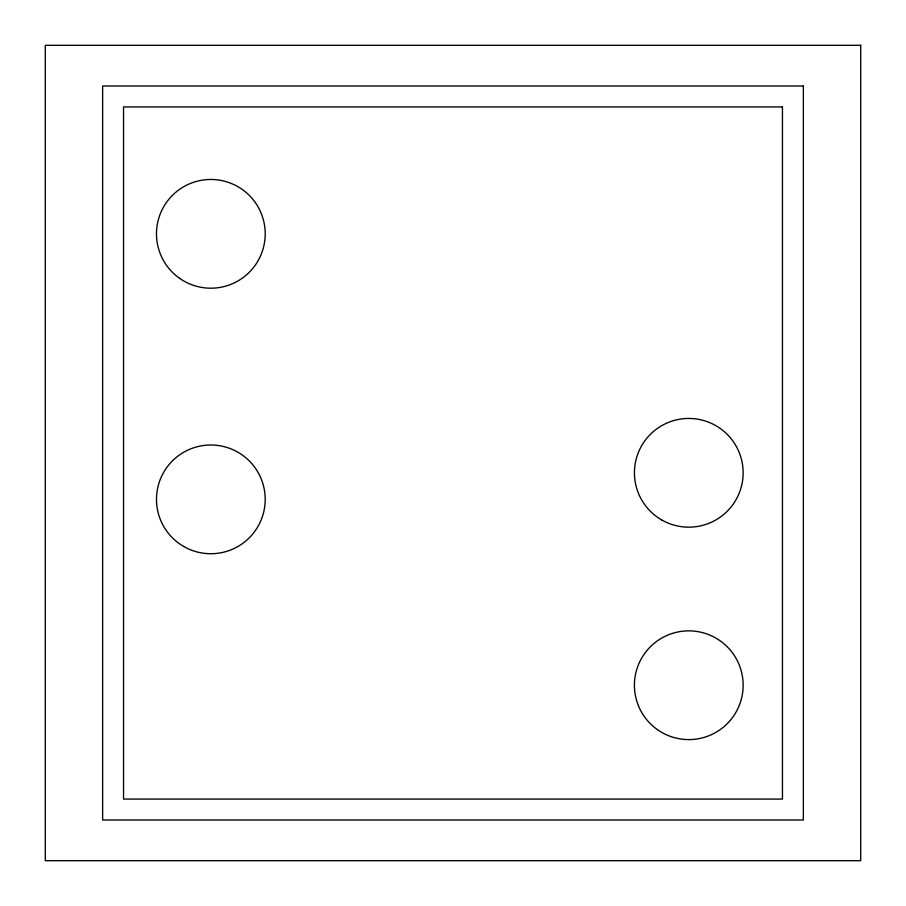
<?xml version="1.0" encoding="UTF-8"?>
<svg xmlns="http://www.w3.org/2000/svg" width="906" height="906" viewBox="0 0 906 906"><rect width="100%" height="100%" fill="white"/><g stroke="black" fill="none" stroke-linecap="round" stroke-linejoin="round"><path stroke-width="1.36" d="M860.7 45.3L45.3 45.3L45.3 860.7L860.7 860.7L860.7 45.3M803.362 86.013L102.638 86.013L102.638 819.987L803.362 819.987L803.362 86.013M782.456 106.931L123.544 106.931L123.544 799.069L782.456 799.069L782.456 106.931M661.607 519.885A54.36 54.36 0 0 0 743.147 472.807A54.36 54.36 0 0 0 661.607 425.729A54.36 54.36 0 0 0 661.607 519.885M657.484 729.681A54.36 54.36 0 0 0 742.931 690.112A54.36 54.36 0 0 0 665.944 635.899A54.36 54.36 0 0 0 657.484 729.681M183.658 546.443A54.36 54.36 0 0 0 265.198 499.365A54.36 54.36 0 0 0 183.658 452.287A54.36 54.36 0 0 0 183.658 546.443M179.535 278.278A54.36 54.36 0 0 0 264.982 238.72A54.36 54.36 0 0 0 187.995 184.507A54.36 54.36 0 0 0 179.535 278.278"/></g></svg>
